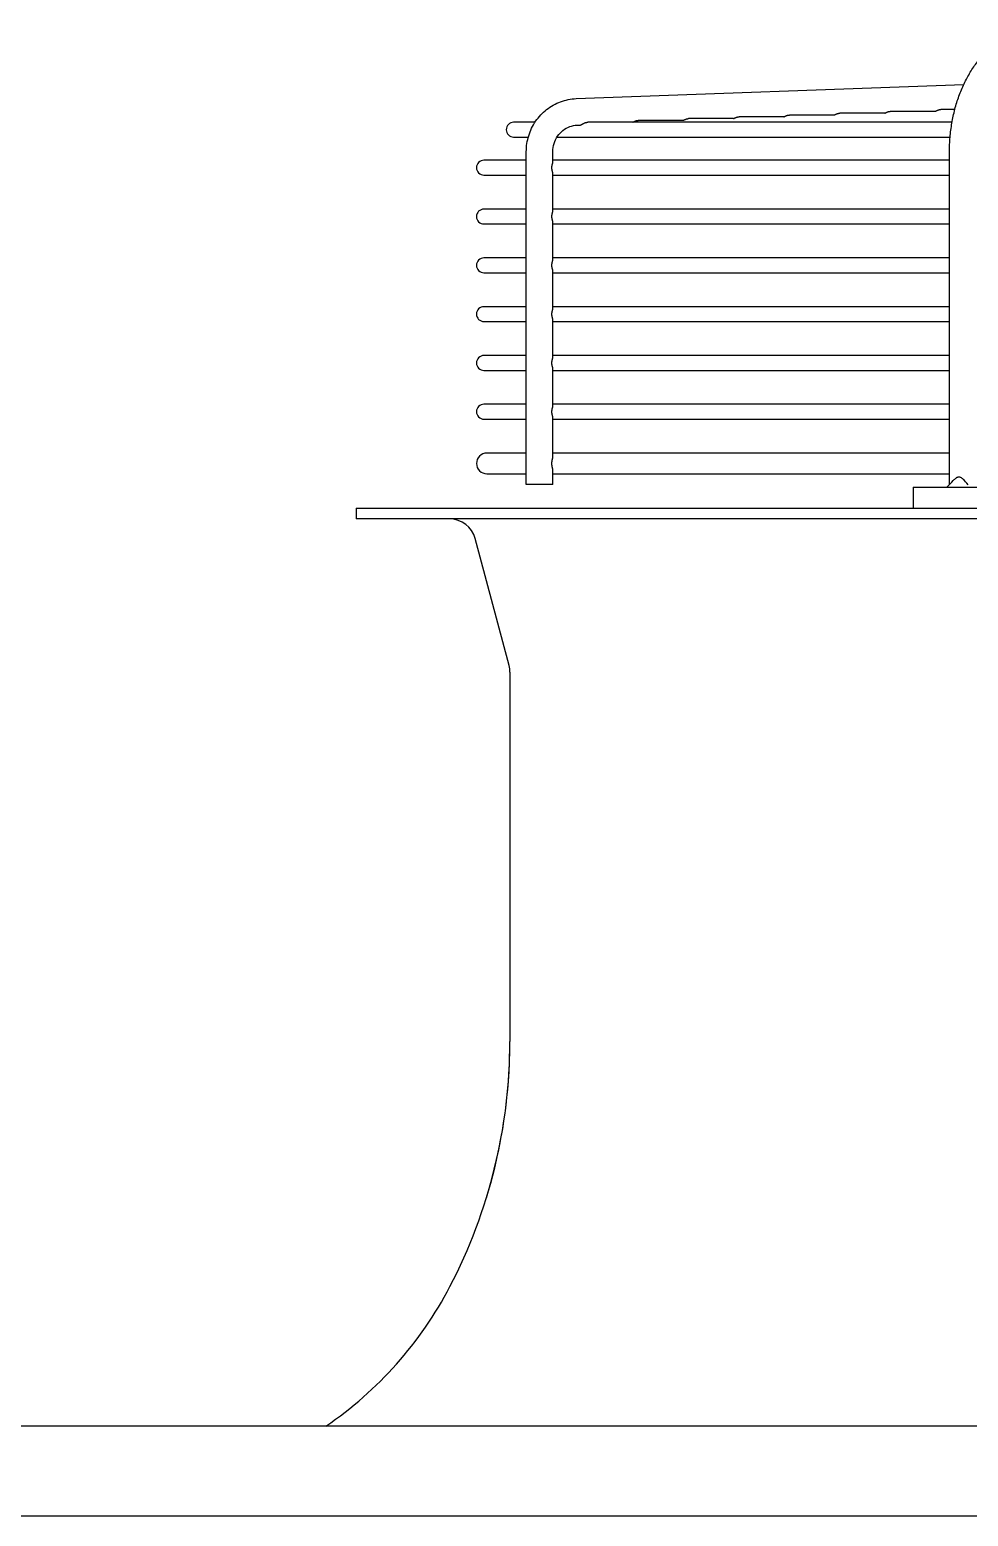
# Model space of a CAD drawing. Header units: millimetres. Extents: x 16200 to 32328, y 18593 to 29476.
# Drawn here: x 16923.63 to 16930.59, y 18976.66 to 18987.69 of the extents above; entities that cross this region are included whole.
import ezdxf

# ---------------------------------------------------------------- set-up
doc = ezdxf.new("R2010")
doc.units = ezdxf.units.MM
doc.header["$LTSCALE"] = 5
doc.layers.add('UNIT', color=6, linetype='Continuous')

msp = doc.modelspace()

# ---------------------------------------------------------------- linework, layer by layer
at = {"layer": 'UNIT'}
for p, q in [((16927.6838, 18987.1791), (16930.559, 18987.283)), ((16930.348, 18987.0847), (16930.0146, 18987.0847)), ((16930.4931, 18987.0982), (16930.3888, 18987.0982)), ((16927.3778, 18987.0037), (16927.2193, 18987.0037)), ((16927.6909, 18986.9824), (16927.7131, 18986.9832)), ((16930.4725, 18987.0037), (16927.7695, 18987.0037)), ((16928.4771, 18987.0172), (16928.1437, 18987.0172)), ((16928.8513, 18987.0307), (16928.5179, 18987.0307)), ((16929.2255, 18987.0442), (16928.892, 18987.0442)), ((16929.5997, 18987.0577), (16929.2662, 18987.0577)), ((16929.9738, 18987.0712), (16929.6404, 18987.0712)), ((16927.2193, 18986.8935), (16927.3283, 18986.8935)), ((16927.541, 18986.8935), (16930.4582, 18986.8935)), ((16927.3136, 18984.3163), (16927.3136, 18986.7856)), ((16927.5105, 18986.7058), (16927.5105, 18986.7856)), ((16930.4537, 18984.3163), (16930.4537, 18986.7856)), ((16927.3136, 18986.7218), (16926.9988, 18986.7218)), ((16930.4537, 18986.7218), (16927.5105, 18986.7218)), ((16926.9988, 18986.6115), (16927.3136, 18986.6115)), ((16927.5105, 18986.3436), (16927.5105, 18986.6275)), ((16927.5105, 18986.6115), (16930.4537, 18986.6115)), ((16927.3136, 18986.3596), (16926.9988, 18986.3596)), ((16930.4537, 18986.3596), (16927.5105, 18986.3596)), ((16926.9988, 18986.2493), (16927.3136, 18986.2493)), ((16927.5105, 18985.9814), (16927.5105, 18986.2653)), ((16927.5105, 18986.2493), (16930.4537, 18986.2493)), ((16927.3136, 18985.9974), (16926.9988, 18985.9974)), ((16930.4537, 18985.9974), (16927.5105, 18985.9974)), ((16926.9988, 18985.8871), (16927.3136, 18985.8871)), ((16927.5105, 18985.6192), (16927.5105, 18985.9031)), ((16927.5105, 18985.8871), (16930.4537, 18985.8871)), ((16927.3136, 18985.6352), (16926.9988, 18985.6352)), ((16930.4537, 18985.6352), (16927.5105, 18985.6352)), ((16927.5105, 18985.257), (16927.5105, 18985.5409)), ((16926.9988, 18985.5249), (16927.3136, 18985.5249)), ((16927.5105, 18985.5249), (16930.4537, 18985.5249)), ((16927.3136, 18985.2729), (16926.9988, 18985.2729)), ((16930.4537, 18985.2729), (16927.5105, 18985.2729)), ((16926.9988, 18985.1627), (16927.3136, 18985.1627)), ((16927.5105, 18984.8948), (16927.5105, 18985.1787)), ((16927.5105, 18985.1627), (16930.4537, 18985.1627)), ((16927.3136, 18984.9107), (16926.9988, 18984.9107)), ((16930.4537, 18984.9107), (16927.5105, 18984.9107)), ((16926.9988, 18984.8005), (16927.3136, 18984.8005)), ((16927.5105, 18984.5191), (16927.5105, 18984.8165)), ((16927.5105, 18984.8005), (16930.4537, 18984.8005)), ((16927.3136, 18984.5485), (16927.0205, 18984.5485)), ((16930.4537, 18984.5485), (16927.5105, 18984.5485)), ((16927.0205, 18984.395), (16927.3136, 18984.395)), ((16927.5105, 18984.3163), (16927.5105, 18984.4245)), ((16927.5105, 18984.395), (16930.4537, 18984.395)), ((16927.5105, 18984.3163), (16927.3136, 18984.3163)), ((16930.1838, 18984.2966), (16932.4109, 18984.2966)), ((16930.1838, 18984.2966), (16930.1838, 18984.1391)), ((16926.05, 18984.1391), (16959.7902, 18984.1391)), ((16926.05, 18984.1391), (16926.05, 18984.0604)), ((16959.7902, 18984.0604), (16926.05, 18984.0604)), ((16927.1851, 18982.9726), (16926.934, 18983.9142)), ((16927.1918, 18982.9219), (16927.1918, 18980.1809)), ((16925.4298, 18977.3281), (16893.2309, 18977.3281)), ((16954.0266, 18977.3281), (16925.4298, 18977.3281)), ((16953.777, 18976.6588), (16893.4805, 18976.6588))]:
    msp.add_line(p, q, dxfattribs=at)
for centre, radius, start, end in [((16927.2193, 18986.9486), 0.0551, 90, 270), ((16926.9988, 18986.6666), 0.0551, 90, 270), ((16926.9988, 18986.3044), 0.0551, 90, 270), ((16926.9988, 18985.9422), 0.0551, 90, 270), ((16926.9988, 18985.58), 0.0551, 90, 270), ((16926.9988, 18985.2178), 0.0551, 90, 270), ((16926.9988, 18984.8556), 0.0551, 90, 270), ((16927.0205, 18984.4718), 0.0768, 90, 270), ((16926.7438, 18983.8635), 0.1969, 14.93142, 90), ((16926.9949, 18982.9219), 0.1969, 0, 14.93142), ((16923.2547, 18980.1809), 3.937, 332.49816, 0), ((16923.2547, 18980.1809), 3.937, 342.86807, 0), ((16924.2325, 18979.6719), 2.8346, 304.22448, 332.49816)]:
    msp.add_arc(centre, radius, start, end, dxfattribs=at)
for points, knots in [([(16930.4537, 18986.7856), (16930.4537, 18986.8212), (16930.4552, 18986.8571), (16930.4582, 18986.8925), (16930.4611, 18986.9279), (16930.4656, 18986.9629), (16930.4715, 18986.9976), (16930.4774, 18987.0322), (16930.4848, 18987.0666), (16930.4935, 18987.1001), (16930.5023, 18987.1335), (16930.5124, 18987.166), (16930.5239, 18987.1978), (16930.5354, 18987.2295), (16930.5483, 18987.2605), (16930.5623, 18987.2901), (16930.5764, 18987.3198), (16930.5916, 18987.348), (16930.608, 18987.3751), (16930.6244, 18987.4022), (16930.6421, 18987.428), (16930.6606, 18987.4522), (16930.6792, 18987.4763), (16930.6986, 18987.4988), (16930.7191, 18987.5196), (16930.7395, 18987.5405), (16930.761, 18987.5598), (16930.783, 18987.5771), (16930.8051, 18987.5944), (16930.8277, 18987.6098), (16930.851, 18987.6234), (16930.8744, 18987.6369), (16930.8984, 18987.6485), (16930.9227, 18987.6581), (16930.947, 18987.6676), (16930.9715, 18987.6751), (16930.9965, 18987.6805), (16931.0214, 18987.686), (16931.0467, 18987.6894), (16931.0719, 18987.6906)], [0, 0, 0, 0, 0.076921, 0.076921, 0.076921, 0.1538421, 0.1538421, 0.1538421, 0.2307631, 0.2307631, 0.2307631, 0.3076842, 0.3076842, 0.3076842, 0.3846052, 0.3846052, 0.3846052, 0.4615263, 0.4615263, 0.4615263, 0.5384473, 0.5384473, 0.5384473, 0.6153684, 0.6153684, 0.6153684, 0.6922894, 0.6922894, 0.6922894, 0.7692105, 0.7692105, 0.7692105, 0.8461315, 0.8461315, 0.8461315, 0.9230526, 0.9230526, 0.9230526, 1, 1, 1, 1]), ([(16927.3136, 18986.7856), (16927.3136, 18986.8256), (16927.3196, 18986.8656), (16927.343, 18986.9419), (16927.3604, 18986.9783), (16927.4053, 18987.0442), (16927.4328, 18987.0737), (16927.4953, 18987.1228), (16927.5303, 18987.1424), (16927.6048, 18987.1699), (16927.6441, 18987.1777), (16927.6838, 18987.1791)], [1.5707963, 1.5707963, 1.5707963, 1.5707963, 1.8779743, 1.8779743, 2.1851522, 2.1851522, 2.4923302, 2.4923302, 2.7995081, 2.7995081, 3.1066861, 3.1066861, 3.1066861, 3.1066861]), ([(16929.9738, 18987.0712), (16929.9745, 18987.0716), (16929.9752, 18987.072), (16929.9759, 18987.0724), (16929.9768, 18987.0729), (16929.9777, 18987.0734), (16929.9787, 18987.0739), (16929.9796, 18987.0744), (16929.9806, 18987.0749), (16929.9815, 18987.0754), (16929.9825, 18987.0759), (16929.9835, 18987.0764), (16929.9844, 18987.0768), (16929.9854, 18987.0773), (16929.9864, 18987.0778), (16929.9874, 18987.0782), (16929.9883, 18987.0787), (16929.9893, 18987.0791), (16929.9903, 18987.0795), (16929.9913, 18987.0799), (16929.9923, 18987.0803), (16929.9933, 18987.0806), (16929.9943, 18987.081), (16929.9953, 18987.0813), (16929.9963, 18987.0817), (16929.9973, 18987.082), (16929.9984, 18987.0823), (16929.9994, 18987.0825), (16930.0004, 18987.0828), (16930.0014, 18987.0831), (16930.0024, 18987.0833), (16930.0034, 18987.0835), (16930.0044, 18987.0837), (16930.0054, 18987.0839), (16930.0064, 18987.084), (16930.0074, 18987.0842), (16930.0084, 18987.0843), (16930.0094, 18987.0844), (16930.0103, 18987.0845), (16930.0113, 18987.0846), (16930.0123, 18987.0846), (16930.0133, 18987.0847), (16930.0142, 18987.0847), (16930.0144, 18987.0847), (16930.0145, 18987.0847), (16930.0146, 18987.0847)], [0.17654387, 0.17654387, 0.17654387, 0.17654387, 0.19512195, 0.19512195, 0.19512195, 0.2195122, 0.2195122, 0.2195122, 0.24390244, 0.24390244, 0.24390244, 0.26829268, 0.26829268, 0.26829268, 0.29268293, 0.29268293, 0.29268293, 0.31707317, 0.31707317, 0.31707317, 0.34146341, 0.34146341, 0.34146341, 0.36585366, 0.36585366, 0.36585366, 0.3902439, 0.3902439, 0.3902439, 0.41463415, 0.41463415, 0.41463415, 0.43902439, 0.43902439, 0.43902439, 0.46341463, 0.46341463, 0.46341463, 0.48780488, 0.48780488, 0.48780488, 0.51219512, 0.51219512, 0.51219512, 0.51558176, 0.51558176, 0.51558176, 0.51558176]), ([(16930.348, 18987.0847), (16930.3487, 18987.0851), (16930.3494, 18987.0855), (16930.3501, 18987.0859), (16930.351, 18987.0864), (16930.352, 18987.0869), (16930.3529, 18987.0874), (16930.3538, 18987.0879), (16930.3548, 18987.0884), (16930.3557, 18987.0889), (16930.3567, 18987.0894), (16930.3577, 18987.0899), (16930.3586, 18987.0904), (16930.3596, 18987.0908), (16930.3606, 18987.0913), (16930.3616, 18987.0917), (16930.3626, 18987.0922), (16930.3635, 18987.0926), (16930.3645, 18987.093), (16930.3655, 18987.0934), (16930.3665, 18987.0938), (16930.3675, 18987.0941), (16930.3685, 18987.0945), (16930.3695, 18987.0948), (16930.3705, 18987.0952), (16930.3716, 18987.0955), (16930.3726, 18987.0958), (16930.3736, 18987.096), (16930.3746, 18987.0963), (16930.3756, 18987.0966), (16930.3766, 18987.0968), (16930.3776, 18987.097), (16930.3786, 18987.0972), (16930.3796, 18987.0974), (16930.3806, 18987.0975), (16930.3816, 18987.0977), (16930.3826, 18987.0978), (16930.3836, 18987.0979), (16930.3845, 18987.098), (16930.3855, 18987.0981), (16930.3865, 18987.0981), (16930.3875, 18987.0982), (16930.3884, 18987.0982), (16930.3885, 18987.0982), (16930.3887, 18987.0982), (16930.3888, 18987.0982)], [0.1761954, 0.1761954, 0.1761954, 0.1761954, 0.19512195, 0.19512195, 0.19512195, 0.2195122, 0.2195122, 0.2195122, 0.24390244, 0.24390244, 0.24390244, 0.26829268, 0.26829268, 0.26829268, 0.29268293, 0.29268293, 0.29268293, 0.31707317, 0.31707317, 0.31707317, 0.34146341, 0.34146341, 0.34146341, 0.36585366, 0.36585366, 0.36585366, 0.3902439, 0.3902439, 0.3902439, 0.41463415, 0.41463415, 0.41463415, 0.43902439, 0.43902439, 0.43902439, 0.46341463, 0.46341463, 0.46341463, 0.48780488, 0.48780488, 0.48780488, 0.51219512, 0.51219512, 0.51219512, 0.51559553, 0.51559553, 0.51559553, 0.51559553]), ([(16927.5105, 18986.7856), (16927.5105, 18986.8061), (16927.5135, 18986.8266), (16927.5255, 18986.8655), (16927.5343, 18986.8839), (16927.5568, 18986.9169), (16927.5704, 18986.9314), (16927.6009, 18986.9554), (16927.6178, 18986.9649), (16927.6534, 18986.978), (16927.6721, 18986.9817), (16927.6909, 18986.9824)], [1.5707963, 1.5707963, 1.5707963, 1.5707963, 1.8779743, 1.8779743, 2.1851522, 2.1851522, 2.4923302, 2.4923302, 2.7995081, 2.7995081, 3.1066861, 3.1066861, 3.1066861, 3.1066861]), ([(16927.7131, 18986.9832), (16927.7132, 18986.9832), (16927.7134, 18986.9832), (16927.7136, 18986.9832), (16927.7139, 18986.9832), (16927.7141, 18986.9833), (16927.7144, 18986.9833), (16927.715, 18986.9834), (16927.7156, 18986.9836), (16927.7162, 18986.9838), (16927.7168, 18986.984), (16927.7175, 18986.9843), (16927.7182, 18986.9846), (16927.7189, 18986.9849), (16927.7197, 18986.9852), (16927.7204, 18986.9856), (16927.7212, 18986.986), (16927.722, 18986.9864), (16927.7228, 18986.9868), (16927.7236, 18986.9873), (16927.7244, 18986.9877), (16927.7253, 18986.9882), (16927.7261, 18986.9887), (16927.727, 18986.9892), (16927.7279, 18986.9897), (16927.7288, 18986.9902), (16927.7297, 18986.9907), (16927.7306, 18986.9913), (16927.7315, 18986.9918), (16927.7324, 18986.9923), (16927.7334, 18986.9928), (16927.7343, 18986.9933), (16927.7353, 18986.9938), (16927.7362, 18986.9943), (16927.7372, 18986.9948), (16927.7382, 18986.9953), (16927.7391, 18986.9958), (16927.7401, 18986.9963), (16927.7411, 18986.9967), (16927.7421, 18986.9972), (16927.7431, 18986.9976), (16927.7441, 18986.9981), (16927.7451, 18986.9985), (16927.7461, 18986.9989), (16927.7471, 18986.9993), (16927.7481, 18986.9996), (16927.7491, 18987), (16927.7501, 18987.0003), (16927.7511, 18987.0007), (16927.7521, 18987.001), (16927.7531, 18987.0013), (16927.7541, 18987.0016), (16927.7551, 18987.0018), (16927.7562, 18987.0021), (16927.7572, 18987.0023), (16927.7582, 18987.0025), (16927.7592, 18987.0027), (16927.7602, 18987.0029), (16927.7612, 18987.0031), (16927.7622, 18987.0032), (16927.7632, 18987.0033), (16927.7642, 18987.0034), (16927.7652, 18987.0035), (16927.7662, 18987.0036), (16927.7671, 18987.0037), (16927.7681, 18987.0037), (16927.7691, 18987.0037), (16927.7692, 18987.0037), (16927.7693, 18987.0037), (16927.7695, 18987.0037)], [0.00401292, 0.00401292, 0.00401292, 0.00401292, 0.01219512, 0.01219512, 0.01219512, 0.02439024, 0.02439024, 0.02439024, 0.04878049, 0.04878049, 0.04878049, 0.07317073, 0.07317073, 0.07317073, 0.09756098, 0.09756098, 0.09756098, 0.12195122, 0.12195122, 0.12195122, 0.14634146, 0.14634146, 0.14634146, 0.17073171, 0.17073171, 0.17073171, 0.19512195, 0.19512195, 0.19512195, 0.2195122, 0.2195122, 0.2195122, 0.24390244, 0.24390244, 0.24390244, 0.26829268, 0.26829268, 0.26829268, 0.29268293, 0.29268293, 0.29268293, 0.31707317, 0.31707317, 0.31707317, 0.34146341, 0.34146341, 0.34146341, 0.36585366, 0.36585366, 0.36585366, 0.3902439, 0.3902439, 0.3902439, 0.41463415, 0.41463415, 0.41463415, 0.43902439, 0.43902439, 0.43902439, 0.46341463, 0.46341463, 0.46341463, 0.48780488, 0.48780488, 0.48780488, 0.51219512, 0.51219512, 0.51219512, 0.51549915, 0.51549915, 0.51549915, 0.51549915]), ([(16928.1029, 18987.0037), (16928.1036, 18987.0041), (16928.1042, 18987.0044), (16928.1048, 18987.0048), (16928.1057, 18987.0053), (16928.1067, 18987.0058), (16928.1076, 18987.0063), (16928.1085, 18987.0068), (16928.1095, 18987.0073), (16928.1105, 18987.0078), (16928.1114, 18987.0083), (16928.1124, 18987.0088), (16928.1134, 18987.0093), (16928.1143, 18987.0098), (16928.1153, 18987.0102), (16928.1163, 18987.0107), (16928.1173, 18987.0111), (16928.1183, 18987.0116), (16928.1193, 18987.012), (16928.1203, 18987.0124), (16928.1213, 18987.0128), (16928.1223, 18987.0131), (16928.1233, 18987.0135), (16928.1243, 18987.0138), (16928.1253, 18987.0142), (16928.1263, 18987.0145), (16928.1273, 18987.0148), (16928.1283, 18987.0151), (16928.1293, 18987.0153), (16928.1304, 18987.0156), (16928.1314, 18987.0158), (16928.1324, 18987.016), (16928.1334, 18987.0162), (16928.1344, 18987.0164), (16928.1354, 18987.0166), (16928.1364, 18987.0167), (16928.1374, 18987.0168), (16928.1384, 18987.0169), (16928.1394, 18987.017), (16928.1404, 18987.0171), (16928.1413, 18987.0172), (16928.1423, 18987.0172), (16928.1433, 18987.0172), (16928.1434, 18987.0172), (16928.1435, 18987.0172), (16928.1437, 18987.0172)], [0.1782737, 0.1782737, 0.1782737, 0.1782737, 0.19512195, 0.19512195, 0.19512195, 0.2195122, 0.2195122, 0.2195122, 0.24390244, 0.24390244, 0.24390244, 0.26829268, 0.26829268, 0.26829268, 0.29268293, 0.29268293, 0.29268293, 0.31707317, 0.31707317, 0.31707317, 0.34146341, 0.34146341, 0.34146341, 0.36585366, 0.36585366, 0.36585366, 0.3902439, 0.3902439, 0.3902439, 0.41463415, 0.41463415, 0.41463415, 0.43902439, 0.43902439, 0.43902439, 0.46341463, 0.46341463, 0.46341463, 0.48780488, 0.48780488, 0.48780488, 0.51219512, 0.51219512, 0.51219512, 0.5155129, 0.5155129, 0.5155129, 0.5155129]), ([(16928.4771, 18987.0172), (16928.4777, 18987.0176), (16928.4784, 18987.0179), (16928.479, 18987.0183), (16928.4799, 18987.0188), (16928.4809, 18987.0193), (16928.4818, 18987.0198), (16928.4828, 18987.0204), (16928.4837, 18987.0209), (16928.4847, 18987.0214), (16928.4856, 18987.0219), (16928.4866, 18987.0223), (16928.4876, 18987.0228), (16928.4885, 18987.0233), (16928.4895, 18987.0237), (16928.4905, 18987.0242), (16928.4915, 18987.0246), (16928.4925, 18987.0251), (16928.4935, 18987.0255), (16928.4945, 18987.0259), (16928.4955, 18987.0263), (16928.4965, 18987.0266), (16928.4975, 18987.027), (16928.4985, 18987.0273), (16928.4995, 18987.0277), (16928.5005, 18987.028), (16928.5015, 18987.0283), (16928.5025, 18987.0286), (16928.5036, 18987.0288), (16928.5046, 18987.0291), (16928.5056, 18987.0293), (16928.5066, 18987.0295), (16928.5076, 18987.0297), (16928.5086, 18987.0299), (16928.5096, 18987.0301), (16928.5106, 18987.0302), (16928.5116, 18987.0303), (16928.5126, 18987.0304), (16928.5136, 18987.0305), (16928.5145, 18987.0306), (16928.5155, 18987.0307), (16928.5165, 18987.0307), (16928.5175, 18987.0307), (16928.5176, 18987.0307), (16928.5177, 18987.0307), (16928.5179, 18987.0307)], [0.17792949, 0.17792949, 0.17792949, 0.17792949, 0.19512195, 0.19512195, 0.19512195, 0.2195122, 0.2195122, 0.2195122, 0.24390244, 0.24390244, 0.24390244, 0.26829268, 0.26829268, 0.26829268, 0.29268293, 0.29268293, 0.29268293, 0.31707317, 0.31707317, 0.31707317, 0.34146341, 0.34146341, 0.34146341, 0.36585366, 0.36585366, 0.36585366, 0.3902439, 0.3902439, 0.3902439, 0.41463415, 0.41463415, 0.41463415, 0.43902439, 0.43902439, 0.43902439, 0.46341463, 0.46341463, 0.46341463, 0.48780488, 0.48780488, 0.48780488, 0.51219512, 0.51219512, 0.51219512, 0.51552666, 0.51552666, 0.51552666, 0.51552666]), ([(16928.8513, 18987.0307), (16928.8519, 18987.0311), (16928.8526, 18987.0314), (16928.8532, 18987.0318), (16928.8542, 18987.0323), (16928.8551, 18987.0328), (16928.856, 18987.0334), (16928.857, 18987.0339), (16928.8579, 18987.0344), (16928.8589, 18987.0349), (16928.8598, 18987.0354), (16928.8608, 18987.0359), (16928.8618, 18987.0363), (16928.8628, 18987.0368), (16928.8637, 18987.0373), (16928.8647, 18987.0377), (16928.8657, 18987.0381), (16928.8667, 18987.0386), (16928.8677, 18987.039), (16928.8687, 18987.0394), (16928.8697, 18987.0398), (16928.8707, 18987.0401), (16928.8717, 18987.0405), (16928.8727, 18987.0408), (16928.8737, 18987.0412), (16928.8747, 18987.0415), (16928.8757, 18987.0418), (16928.8767, 18987.0421), (16928.8778, 18987.0423), (16928.8788, 18987.0426), (16928.8798, 18987.0428), (16928.8808, 18987.043), (16928.8818, 18987.0432), (16928.8828, 18987.0434), (16928.8838, 18987.0436), (16928.8848, 18987.0437), (16928.8858, 18987.0438), (16928.8868, 18987.0439), (16928.8878, 18987.044), (16928.8887, 18987.0441), (16928.8897, 18987.0442), (16928.8907, 18987.0442), (16928.8916, 18987.0442), (16928.8918, 18987.0442), (16928.8919, 18987.0442), (16928.892, 18987.0442)], [0.17758438, 0.17758438, 0.17758438, 0.17758438, 0.19512195, 0.19512195, 0.19512195, 0.2195122, 0.2195122, 0.2195122, 0.24390244, 0.24390244, 0.24390244, 0.26829268, 0.26829268, 0.26829268, 0.29268293, 0.29268293, 0.29268293, 0.31707317, 0.31707317, 0.31707317, 0.34146341, 0.34146341, 0.34146341, 0.36585366, 0.36585366, 0.36585366, 0.3902439, 0.3902439, 0.3902439, 0.41463415, 0.41463415, 0.41463415, 0.43902439, 0.43902439, 0.43902439, 0.46341463, 0.46341463, 0.46341463, 0.48780488, 0.48780488, 0.48780488, 0.51219512, 0.51219512, 0.51219512, 0.51554043, 0.51554043, 0.51554043, 0.51554043]), ([(16929.2255, 18987.0442), (16929.2261, 18987.0446), (16929.2268, 18987.0449), (16929.2275, 18987.0453), (16929.2284, 18987.0458), (16929.2293, 18987.0464), (16929.2303, 18987.0469), (16929.2312, 18987.0474), (16929.2321, 18987.0479), (16929.2331, 18987.0484), (16929.2341, 18987.0489), (16929.235, 18987.0494), (16929.236, 18987.0498), (16929.237, 18987.0503), (16929.238, 18987.0508), (16929.2389, 18987.0512), (16929.2399, 18987.0516), (16929.2409, 18987.0521), (16929.2419, 18987.0525), (16929.2429, 18987.0529), (16929.2439, 18987.0533), (16929.2449, 18987.0536), (16929.2459, 18987.054), (16929.2469, 18987.0543), (16929.2479, 18987.0547), (16929.2489, 18987.055), (16929.2499, 18987.0553), (16929.2509, 18987.0556), (16929.252, 18987.0558), (16929.253, 18987.0561), (16929.254, 18987.0563), (16929.255, 18987.0565), (16929.256, 18987.0567), (16929.257, 18987.0569), (16929.258, 18987.0571), (16929.259, 18987.0572), (16929.26, 18987.0573), (16929.261, 18987.0574), (16929.262, 18987.0575), (16929.2629, 18987.0576), (16929.2639, 18987.0576), (16929.2649, 18987.0577), (16929.2658, 18987.0577), (16929.266, 18987.0577), (16929.2661, 18987.0577), (16929.2662, 18987.0577)], [0.17723839, 0.17723839, 0.17723839, 0.17723839, 0.19512195, 0.19512195, 0.19512195, 0.2195122, 0.2195122, 0.2195122, 0.24390244, 0.24390244, 0.24390244, 0.26829268, 0.26829268, 0.26829268, 0.29268293, 0.29268293, 0.29268293, 0.31707317, 0.31707317, 0.31707317, 0.34146341, 0.34146341, 0.34146341, 0.36585366, 0.36585366, 0.36585366, 0.3902439, 0.3902439, 0.3902439, 0.41463415, 0.41463415, 0.41463415, 0.43902439, 0.43902439, 0.43902439, 0.46341463, 0.46341463, 0.46341463, 0.48780488, 0.48780488, 0.48780488, 0.51219512, 0.51219512, 0.51219512, 0.5155542, 0.5155542, 0.5155542, 0.5155542]), ([(16929.5997, 18987.0577), (16929.6003, 18987.0581), (16929.601, 18987.0585), (16929.6017, 18987.0588), (16929.6026, 18987.0594), (16929.6035, 18987.0599), (16929.6045, 18987.0604), (16929.6054, 18987.0609), (16929.6064, 18987.0614), (16929.6073, 18987.0619), (16929.6083, 18987.0624), (16929.6092, 18987.0629), (16929.6102, 18987.0633), (16929.6112, 18987.0638), (16929.6122, 18987.0643), (16929.6131, 18987.0647), (16929.6141, 18987.0652), (16929.6151, 18987.0656), (16929.6161, 18987.066), (16929.6171, 18987.0664), (16929.6181, 18987.0668), (16929.6191, 18987.0671), (16929.6201, 18987.0675), (16929.6211, 18987.0678), (16929.6221, 18987.0682), (16929.6231, 18987.0685), (16929.6241, 18987.0688), (16929.6252, 18987.069), (16929.6262, 18987.0693), (16929.6272, 18987.0696), (16929.6282, 18987.0698), (16929.6292, 18987.07), (16929.6302, 18987.0702), (16929.6312, 18987.0704), (16929.6322, 18987.0706), (16929.6332, 18987.0707), (16929.6342, 18987.0708), (16929.6352, 18987.0709), (16929.6361, 18987.071), (16929.6371, 18987.0711), (16929.6381, 18987.0711), (16929.6391, 18987.0712), (16929.64, 18987.0712), (16929.6402, 18987.0712), (16929.6403, 18987.0712), (16929.6404, 18987.0712)], [0.17689154, 0.17689154, 0.17689154, 0.17689154, 0.19512195, 0.19512195, 0.19512195, 0.2195122, 0.2195122, 0.2195122, 0.24390244, 0.24390244, 0.24390244, 0.26829268, 0.26829268, 0.26829268, 0.29268293, 0.29268293, 0.29268293, 0.31707317, 0.31707317, 0.31707317, 0.34146341, 0.34146341, 0.34146341, 0.36585366, 0.36585366, 0.36585366, 0.3902439, 0.3902439, 0.3902439, 0.41463415, 0.41463415, 0.41463415, 0.43902439, 0.43902439, 0.43902439, 0.46341463, 0.46341463, 0.46341463, 0.48780488, 0.48780488, 0.48780488, 0.51219512, 0.51219512, 0.51219512, 0.51556798, 0.51556798, 0.51556798, 0.51556798]), ([(16927.5035, 18986.6666), (16927.5035, 18986.6677), (16927.5035, 18986.6697), (16927.5036, 18986.6726), (16927.5039, 18986.6756), (16927.5042, 18986.6785), (16927.5047, 18986.6814), (16927.5052, 18986.6842), (16927.5057, 18986.6869), (16927.5063, 18986.6895), (16927.507, 18986.6921), (16927.5077, 18986.6945), (16927.5083, 18986.6968), (16927.509, 18986.6989), (16927.5096, 18986.7009), (16927.51, 18986.7027), (16927.5104, 18986.7043), (16927.5105, 18986.7053), (16927.5105, 18986.7057), (16927.5105, 18986.7058)], [0, 0, 0, 0, 0.04761905, 0.0952381, 0.14285714, 0.19047619, 0.23809524, 0.28571429, 0.33333333, 0.38095238, 0.42857143, 0.47619048, 0.52380952, 0.57142857, 0.61904762, 0.66666667, 0.71428571, 0.76190476, 0.76755733, 0.76755733, 0.76755733, 0.76755733]), ([(16927.5105, 18986.6275), (16927.5105, 18986.6276), (16927.5105, 18986.628), (16927.5104, 18986.629), (16927.51, 18986.6306), (16927.5096, 18986.6324), (16927.509, 18986.6344), (16927.5083, 18986.6365), (16927.5077, 18986.6388), (16927.507, 18986.6412), (16927.5063, 18986.6438), (16927.5057, 18986.6464), (16927.5052, 18986.6491), (16927.5047, 18986.6519), (16927.5042, 18986.6548), (16927.5039, 18986.6577), (16927.5036, 18986.6607), (16927.5035, 18986.6636), (16927.5035, 18986.6656), (16927.5035, 18986.6666)], [0.23243408, 0.23243408, 0.23243408, 0.23243408, 0.23809524, 0.28571429, 0.33333333, 0.38095238, 0.42857143, 0.47619048, 0.52380952, 0.57142857, 0.61904762, 0.66666667, 0.71428571, 0.76190476, 0.80952381, 0.85714286, 0.9047619, 0.95238095, 1, 1, 1, 1]), ([(16927.5035, 18986.3044), (16927.5035, 18986.3054), (16927.5035, 18986.3074), (16927.5036, 18986.3104), (16927.5039, 18986.3134), (16927.5042, 18986.3163), (16927.5047, 18986.3192), (16927.5052, 18986.322), (16927.5057, 18986.3247), (16927.5063, 18986.3273), (16927.507, 18986.3299), (16927.5077, 18986.3323), (16927.5083, 18986.3346), (16927.509, 18986.3367), (16927.5096, 18986.3387), (16927.51, 18986.3405), (16927.5104, 18986.3421), (16927.5105, 18986.3431), (16927.5105, 18986.3435), (16927.5105, 18986.3436)], [0, 0, 0, 0, 0.04761905, 0.0952381, 0.14285714, 0.19047619, 0.23809524, 0.28571429, 0.33333333, 0.38095238, 0.42857143, 0.47619048, 0.52380952, 0.57142857, 0.61904762, 0.66666667, 0.71428571, 0.76190476, 0.76755733, 0.76755733, 0.76755733, 0.76755733]), ([(16927.5105, 18986.2653), (16927.5105, 18986.2654), (16927.5105, 18986.2658), (16927.5104, 18986.2668), (16927.51, 18986.2684), (16927.5096, 18986.2702), (16927.509, 18986.2722), (16927.5083, 18986.2743), (16927.5077, 18986.2766), (16927.507, 18986.279), (16927.5063, 18986.2816), (16927.5057, 18986.2842), (16927.5052, 18986.2869), (16927.5047, 18986.2897), (16927.5042, 18986.2926), (16927.5039, 18986.2955), (16927.5036, 18986.2985), (16927.5035, 18986.3014), (16927.5035, 18986.3034), (16927.5035, 18986.3044)], [0.23243408, 0.23243408, 0.23243408, 0.23243408, 0.23809524, 0.28571429, 0.33333333, 0.38095238, 0.42857143, 0.47619048, 0.52380952, 0.57142857, 0.61904762, 0.66666667, 0.71428571, 0.76190476, 0.80952381, 0.85714286, 0.9047619, 0.95238095, 1, 1, 1, 1]), ([(16927.5035, 18985.9422), (16927.5035, 18985.9432), (16927.5035, 18985.9452), (16927.5036, 18985.9482), (16927.5039, 18985.9512), (16927.5042, 18985.9541), (16927.5047, 18985.957), (16927.5052, 18985.9598), (16927.5057, 18985.9625), (16927.5063, 18985.9651), (16927.507, 18985.9677), (16927.5077, 18985.9701), (16927.5083, 18985.9724), (16927.509, 18985.9745), (16927.5096, 18985.9765), (16927.51, 18985.9783), (16927.5104, 18985.9799), (16927.5105, 18985.9809), (16927.5105, 18985.9813), (16927.5105, 18985.9814)], [0, 0, 0, 0, 0.04761905, 0.0952381, 0.14285714, 0.19047619, 0.23809524, 0.28571429, 0.33333333, 0.38095238, 0.42857143, 0.47619048, 0.52380952, 0.57142857, 0.61904762, 0.66666667, 0.71428571, 0.76190476, 0.76755733, 0.76755733, 0.76755733, 0.76755733]), ([(16927.5105, 18985.9031), (16927.5105, 18985.9031), (16927.5105, 18985.9036), (16927.5104, 18985.9046), (16927.51, 18985.9062), (16927.5096, 18985.908), (16927.509, 18985.91), (16927.5083, 18985.9121), (16927.5077, 18985.9144), (16927.507, 18985.9168), (16927.5063, 18985.9193), (16927.5057, 18985.922), (16927.5052, 18985.9247), (16927.5047, 18985.9275), (16927.5042, 18985.9304), (16927.5039, 18985.9333), (16927.5036, 18985.9362), (16927.5035, 18985.9392), (16927.5035, 18985.9412), (16927.5035, 18985.9422)], [0.23243408, 0.23243408, 0.23243408, 0.23243408, 0.23809524, 0.28571429, 0.33333333, 0.38095238, 0.42857143, 0.47619048, 0.52380952, 0.57142857, 0.61904762, 0.66666667, 0.71428571, 0.76190476, 0.80952381, 0.85714286, 0.9047619, 0.95238095, 1, 1, 1, 1]), ([(16927.5035, 18985.58), (16927.5035, 18985.581), (16927.5035, 18985.583), (16927.5036, 18985.586), (16927.5039, 18985.589), (16927.5042, 18985.5919), (16927.5047, 18985.5948), (16927.5052, 18985.5976), (16927.5057, 18985.6003), (16927.5063, 18985.6029), (16927.507, 18985.6055), (16927.5077, 18985.6079), (16927.5083, 18985.6102), (16927.509, 18985.6123), (16927.5096, 18985.6143), (16927.51, 18985.6161), (16927.5104, 18985.6177), (16927.5105, 18985.6187), (16927.5105, 18985.6191), (16927.5105, 18985.6192)], [0, 0, 0, 0, 0.04761905, 0.0952381, 0.14285714, 0.19047619, 0.23809524, 0.28571429, 0.33333333, 0.38095238, 0.42857143, 0.47619048, 0.52380952, 0.57142857, 0.61904762, 0.66666667, 0.71428571, 0.76190476, 0.76755733, 0.76755733, 0.76755733, 0.76755733]), ([(16927.5105, 18985.5409), (16927.5105, 18985.5409), (16927.5105, 18985.5414), (16927.5104, 18985.5424), (16927.51, 18985.544), (16927.5096, 18985.5458), (16927.509, 18985.5478), (16927.5083, 18985.5499), (16927.5077, 18985.5522), (16927.507, 18985.5546), (16927.5063, 18985.5571), (16927.5057, 18985.5598), (16927.5052, 18985.5625), (16927.5047, 18985.5653), (16927.5042, 18985.5682), (16927.5039, 18985.5711), (16927.5036, 18985.574), (16927.5035, 18985.577), (16927.5035, 18985.579), (16927.5035, 18985.58)], [0.23243408, 0.23243408, 0.23243408, 0.23243408, 0.23809524, 0.28571429, 0.33333333, 0.38095238, 0.42857143, 0.47619048, 0.52380952, 0.57142857, 0.61904762, 0.66666667, 0.71428571, 0.76190476, 0.80952381, 0.85714286, 0.9047619, 0.95238095, 1, 1, 1, 1]), ([(16927.5035, 18985.2178), (16927.5035, 18985.2188), (16927.5035, 18985.2208), (16927.5036, 18985.2238), (16927.5039, 18985.2268), (16927.5042, 18985.2297), (16927.5047, 18985.2326), (16927.5052, 18985.2354), (16927.5057, 18985.2381), (16927.5063, 18985.2407), (16927.507, 18985.2433), (16927.5077, 18985.2457), (16927.5083, 18985.2479), (16927.509, 18985.2501), (16927.5096, 18985.2521), (16927.51, 18985.2539), (16927.5104, 18985.2555), (16927.5105, 18985.2565), (16927.5105, 18985.2569), (16927.5105, 18985.257)], [0, 0, 0, 0, 0.04761905, 0.0952381, 0.14285714, 0.19047619, 0.23809524, 0.28571429, 0.33333333, 0.38095238, 0.42857143, 0.47619048, 0.52380952, 0.57142857, 0.61904762, 0.66666667, 0.71428571, 0.76190476, 0.76755733, 0.76755733, 0.76755733, 0.76755733]), ([(16927.5105, 18985.1787), (16927.5105, 18985.1787), (16927.5105, 18985.1792), (16927.5104, 18985.1802), (16927.51, 18985.1818), (16927.5096, 18985.1836), (16927.509, 18985.1856), (16927.5083, 18985.1877), (16927.5077, 18985.19), (16927.507, 18985.1924), (16927.5063, 18985.1949), (16927.5057, 18985.1976), (16927.5052, 18985.2003), (16927.5047, 18985.2031), (16927.5042, 18985.206), (16927.5039, 18985.2089), (16927.5036, 18985.2118), (16927.5035, 18985.2148), (16927.5035, 18985.2168), (16927.5035, 18985.2178)], [0.23243408, 0.23243408, 0.23243408, 0.23243408, 0.23809524, 0.28571429, 0.33333333, 0.38095238, 0.42857143, 0.47619048, 0.52380952, 0.57142857, 0.61904762, 0.66666667, 0.71428571, 0.76190476, 0.80952381, 0.85714286, 0.9047619, 0.95238095, 1, 1, 1, 1]), ([(16927.5035, 18984.8556), (16927.5035, 18984.8566), (16927.5035, 18984.8586), (16927.5036, 18984.8616), (16927.5039, 18984.8646), (16927.5042, 18984.8675), (16927.5047, 18984.8704), (16927.5052, 18984.8732), (16927.5057, 18984.8759), (16927.5063, 18984.8785), (16927.507, 18984.881), (16927.5077, 18984.8835), (16927.5083, 18984.8857), (16927.509, 18984.8879), (16927.5096, 18984.8899), (16927.51, 18984.8917), (16927.5104, 18984.8933), (16927.5105, 18984.8942), (16927.5105, 18984.8947), (16927.5105, 18984.8948)], [0, 0, 0, 0, 0.04761905, 0.0952381, 0.14285714, 0.19047619, 0.23809524, 0.28571429, 0.33333333, 0.38095238, 0.42857143, 0.47619048, 0.52380952, 0.57142857, 0.61904762, 0.66666667, 0.71428571, 0.76190476, 0.76755733, 0.76755733, 0.76755733, 0.76755733]), ([(16927.5105, 18984.8165), (16927.5105, 18984.8165), (16927.5105, 18984.817), (16927.5104, 18984.818), (16927.51, 18984.8196), (16927.5096, 18984.8214), (16927.509, 18984.8234), (16927.5083, 18984.8255), (16927.5077, 18984.8278), (16927.507, 18984.8302), (16927.5063, 18984.8327), (16927.5057, 18984.8354), (16927.5052, 18984.8381), (16927.5047, 18984.8409), (16927.5042, 18984.8438), (16927.5039, 18984.8467), (16927.5036, 18984.8496), (16927.5035, 18984.8526), (16927.5035, 18984.8546), (16927.5035, 18984.8556)], [0.23243408, 0.23243408, 0.23243408, 0.23243408, 0.23809524, 0.28571429, 0.33333333, 0.38095238, 0.42857143, 0.47619048, 0.52380952, 0.57142857, 0.61904762, 0.66666667, 0.71428571, 0.76190476, 0.80952381, 0.85714286, 0.9047619, 0.95238095, 1, 1, 1, 1]), ([(16927.5035, 18984.4718), (16927.5035, 18984.4731), (16927.5035, 18984.4757), (16927.5037, 18984.4795), (16927.504, 18984.4833), (16927.5044, 18984.4871), (16927.5049, 18984.4907), (16927.5054, 18984.4942), (16927.5061, 18984.4976), (16927.5067, 18984.5008), (16927.5074, 18984.5039), (16927.5081, 18984.5068), (16927.5088, 18984.5095), (16927.5094, 18984.5119), (16927.5099, 18984.5142), (16927.5102, 18984.5162), (16927.5104, 18984.5178), (16927.5105, 18984.5187), (16927.5105, 18984.5191)], [0, 0, 0, 0, 0.04761905, 0.0952381, 0.14285714, 0.19047619, 0.23809524, 0.28571429, 0.33333333, 0.38095238, 0.42857143, 0.47619048, 0.52380952, 0.57142857, 0.61904762, 0.66666667, 0.71428571, 0.74720176, 0.74720176, 0.74720176, 0.74720176]), ([(16927.5105, 18984.4245), (16927.5105, 18984.4248), (16927.5104, 18984.4257), (16927.5102, 18984.4273), (16927.5099, 18984.4293), (16927.5094, 18984.4316), (16927.5088, 18984.4341), (16927.5081, 18984.4368), (16927.5074, 18984.4396), (16927.5067, 18984.4427), (16927.5061, 18984.4459), (16927.5054, 18984.4493), (16927.5049, 18984.4528), (16927.5044, 18984.4565), (16927.504, 18984.4602), (16927.5037, 18984.464), (16927.5035, 18984.4679), (16927.5035, 18984.4705), (16927.5035, 18984.4718)], [0.25278988, 0.25278988, 0.25278988, 0.25278988, 0.28571429, 0.33333333, 0.38095238, 0.42857143, 0.47619048, 0.52380952, 0.57142857, 0.61904762, 0.66666667, 0.71428571, 0.76190476, 0.80952381, 0.85714286, 0.9047619, 0.95238095, 1, 1, 1, 1]), ([(16930.5929, 18984.3128), (16930.5783, 18984.3305), (16930.5663, 18984.3443), (16930.5498, 18984.3594), (16930.5442, 18984.3638), (16930.5358, 18984.3682), (16930.5329, 18984.3694), (16930.5277, 18984.3706), (16930.5255, 18984.3709), (16930.5211, 18984.3709), (16930.5189, 18984.3706), (16930.5137, 18984.3694), (16930.5108, 18984.3682), (16930.5024, 18984.3638), (16930.4968, 18984.3594), (16930.4878, 18984.3512), (16930.4848, 18984.3482), (16930.4815, 18984.3448)], [-0.85353786, -0.85353786, -0.85353786, -0.85353786, -0.64697279, -0.64697279, -0.53019487, -0.53019487, -0.47055032, -0.47055032, -0.42676959, -0.42676959, -0.38298885, -0.38298885, -0.32334424, -0.32334424, -0.20656606, -0.20656606, -0.14841076, -0.14841076, -0.14841076, -0.14841076])]:
    msp.add_open_spline(points, degree=3, knots=knots, dxfattribs=at)
msp.add_open_spline([(16930.4338, 18984.2966), (16930.45, 18984.3124), (16930.4659, 18984.3285), (16930.4815, 18984.3448)], degree=3, dxfattribs=at)

doc.saveas('drawing.dxf')
